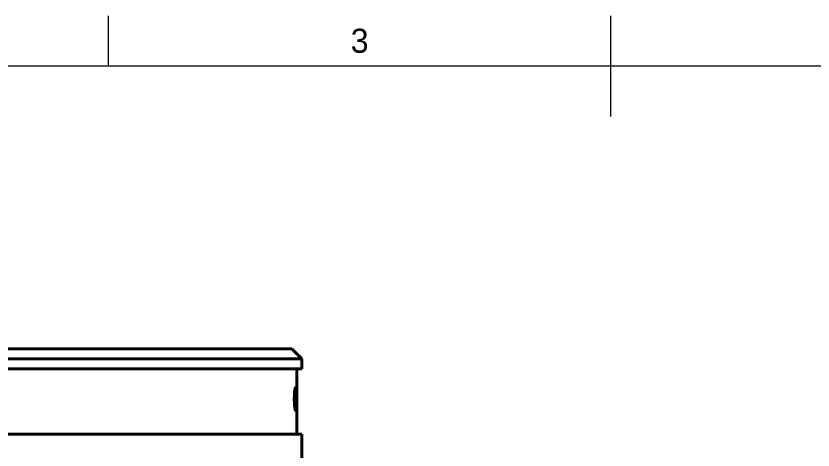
# Model space of a CAD drawing. Header units: millimetres. Extents: x 15 to 292, y 5 to 205.
# Drawn here: x 94.3 to 173.6, y 161.8 to 205 of the extents above; entities that cross this region are included whole.
import ezdxf

# ---------------------------------------------------------------- set-up
doc = ezdxf.new("R2010")
doc.units = ezdxf.units.MM
doc.layers.add('Border', color=7, linetype='Continuous')
doc.layers.add('Geometries', color=7, linetype='Continuous')
doc.styles.add('Shapr0', font='txt', dxfattribs={"height": 2.3925})

msp = doc.modelspace()

# ---------------------------------------------------------------- linework, layer by layer
at = {"layer": 'Border', "linetype": 'Continuous', "lineweight": 15}
for p, q in [((103.5, 200), (103.5, 205)), ((153.5, 195), (153.5, 205)), ((287, 200), (20, 200))]:
    msp.add_line(p, q, dxfattribs=at)
at = {"layer": 'Geometries', "linetype": 'Continuous', "lineweight": 40}
for p, q in [((121.75, 171.9), (51.75, 171.9)), ((122.75, 170.9), (121.75, 171.9)), ((50.75, 170.9), (122.75, 170.9)), ((122.75, 170.9), (122.75, 169.9)), ((51.25, 169.9), (122.25, 169.9)), ((122.25, 169.9), (122.75, 169.9)), ((122.25, 169.9), (122.25, 163.4)), ((51.25, 163.4), (122.25, 163.4)), ((122.25, 163.4), (122.75, 163.4)), ((122.75, 163.4), (122.75, 158.4))]:
    msp.add_line(p, q, dxfattribs=at)
at = {"layer": 'Geometries', "linetype": 'Continuous', "lineweight": 40, "flags": 128}
for points in [[(122.115, 168.025), (122.113, 168.025), (122.111, 168.024), (122.109, 168.023), (122.106, 168.021), (122.104, 168.019), (122.102, 168.016), (122.099, 168.012), (122.097, 168.008), (122.095, 168.003), (122.093, 167.998), (122.09, 167.992), (122.088, 167.986), (122.086, 167.979), (122.083, 167.972), (122.081, 167.964), (122.079, 167.956), (122.077, 167.947), (122.074, 167.937), (122.072, 167.927), (122.069, 167.916), (122.067, 167.904), (122.065, 167.892), (122.062, 167.88), (122.06, 167.868), (122.058, 167.855), (122.056, 167.841), (122.054, 167.827), (122.052, 167.813), (122.049, 167.798), (122.047, 167.783), (122.045, 167.767), (122.043, 167.751), (122.041, 167.734), (122.039, 167.716), (122.037, 167.698), (122.035, 167.679), (122.033, 167.66), (122.031, 167.642), (122.029, 167.623), (122.028, 167.604), (122.026, 167.584), (122.024, 167.564), (122.023, 167.544), (122.021, 167.523), (122.019, 167.503), (122.018, 167.481), (122.016, 167.46), (122.015, 167.437), (122.014, 167.414), (122.012, 167.391), (122.011, 167.367), (122.01, 167.343), (122.009, 167.32), (122.008, 167.297), (122.007, 167.273), (122.006, 167.25), (122.005, 167.226), (122.004, 167.202), (122.003, 167.178), (122.003, 167.154), (122.002, 167.13), (122.001, 167.105), (122.001, 167.08), (122, 167.054), (122, 167.028), (122, 167.002), (121.999, 166.976), (121.999, 166.951), (121.999, 166.926), (121.999, 166.901), (121.999, 166.876), (121.999, 166.851), (121.999, 166.826), (122, 166.802), (122, 166.777), (122, 166.752), (122.001, 166.728), (122.001, 166.702), (122.002, 166.676), (122.002, 166.651), (122.003, 166.625), (122.004, 166.6), (122.005, 166.576), (122.006, 166.552), (122.007, 166.529), (122.008, 166.505), (122.009, 166.482), (122.01, 166.459), (122.011, 166.436), (122.012, 166.414), (122.013, 166.392), (122.015, 166.37), (122.016, 166.347), (122.018, 166.324), (122.019, 166.302), (122.021, 166.28), (122.022, 166.258), (122.024, 166.238), (122.026, 166.218), (122.027, 166.198), (122.029, 166.179), (122.031, 166.16), (122.033, 166.142), (122.035, 166.123), (122.037, 166.106), (122.039, 166.088), (122.041, 166.071), (122.043, 166.054), (122.045, 166.037), (122.047, 166.02), (122.049, 166.004), (122.051, 165.989), (122.054, 165.974), (122.056, 165.96), (122.058, 165.947), (122.06, 165.934), (122.062, 165.921), (122.064, 165.909), (122.067, 165.898), (122.069, 165.887), (122.071, 165.876), (122.074, 165.866), (122.076, 165.856), (122.078, 165.847), (122.081, 165.838), (122.083, 165.83), (122.086, 165.822), (122.088, 165.815), (122.09, 165.809), (122.092, 165.803), (122.095, 165.798), (122.097, 165.793), (122.099, 165.789), (122.102, 165.785), (122.104, 165.782), (122.106, 165.78), (122.108, 165.778), (122.111, 165.776), (122.113, 165.776), (122.115, 165.775)], [(122.182, 166.232), (122.183, 166.252), (122.184, 166.273), (122.185, 166.294), (122.186, 166.315), (122.186, 166.336), (122.187, 166.358), (122.188, 166.38), (122.189, 166.402), (122.189, 166.424), (122.19, 166.447), (122.19, 166.471), (122.191, 166.495), (122.191, 166.52), (122.192, 166.545), (122.192, 166.57), (122.193, 166.593), (122.193, 166.617), (122.194, 166.642), (122.194, 166.666), (122.194, 166.69), (122.194, 166.715), (122.195, 166.739), (122.195, 166.764), (122.195, 166.789), (122.195, 166.813), (122.195, 166.839), (122.195, 166.866), (122.195, 166.892), (122.195, 166.918), (122.195, 166.944), (122.195, 166.969), (122.195, 166.994), (122.195, 167.018), (122.195, 167.043), (122.195, 167.068), (122.194, 167.092), (122.194, 167.117), (122.194, 167.141), (122.193, 167.165), (122.193, 167.189), (122.193, 167.215), (122.192, 167.24), (122.192, 167.264), (122.191, 167.289), (122.191, 167.314), (122.19, 167.337), (122.19, 167.359), (122.189, 167.382), (122.188, 167.404), (122.188, 167.426), (122.187, 167.448), (122.186, 167.47), (122.185, 167.491), (122.185, 167.512), (122.184, 167.533), (122.183, 167.554), (122.182, 167.575), (122.181, 167.596), (122.18, 167.616), (122.179, 167.636), (122.178, 167.655), (122.177, 167.673), (122.176, 167.691), (122.175, 167.709), (122.173, 167.726), (122.172, 167.742), (122.171, 167.759), (122.17, 167.775), (122.168, 167.79), (122.167, 167.805), (122.165, 167.82), (122.164, 167.835), (122.162, 167.849), (122.161, 167.863), (122.159, 167.877), (122.158, 167.889), (122.156, 167.9), (122.154, 167.911), (122.153, 167.922), (122.151, 167.932), (122.149, 167.942), (122.148, 167.951), (122.146, 167.96), (122.144, 167.968), (122.142, 167.975), (122.14, 167.983), (122.138, 167.99), (122.136, 167.996), (122.134, 168.002), (122.132, 168.007), (122.13, 168.011), (122.128, 168.015), (122.126, 168.018), (122.124, 168.02), (122.122, 168.022), (122.12, 168.024), (122.118, 168.025), (122.115, 168.025), (122.115, 168.025)], [(122.115, 165.775), (122.115, 165.775), (122.117, 165.776), (122.12, 165.777), (122.122, 165.778), (122.124, 165.78), (122.126, 165.783), (122.128, 165.786), (122.13, 165.79), (122.132, 165.794), (122.134, 165.799), (122.136, 165.804), (122.138, 165.81), (122.14, 165.816), (122.142, 165.823), (122.144, 165.831), (122.146, 165.84), (122.147, 165.849), (122.149, 165.858), (122.151, 165.868), (122.153, 165.878), (122.154, 165.888), (122.156, 165.9), (122.158, 165.911), (122.159, 165.923), (122.161, 165.936), (122.162, 165.949), (122.164, 165.962), (122.165, 165.976), (122.167, 165.991), (122.168, 166.007), (122.169, 166.023), (122.171, 166.04), (122.172, 166.057), (122.173, 166.077), (122.175, 166.097), (122.176, 166.118), (122.178, 166.14), (122.179, 166.162), (122.18, 166.185), (122.181, 166.208), (122.182, 166.232)]]:
    msp.add_lwpolyline(points, dxfattribs=at)

# ---------------------------------------------------------------- texts
at = {"layer": 'Border', "linetype": 'Continuous', "lineweight": 15, "insert": (128.5, 201.304), "char_height": 2.393, "width": 2.3925, "attachment_point": 8, "style": 'Shapr0'}
msp.add_mtext('3', dxfattribs=at)

doc.saveas('drawing.dxf')
